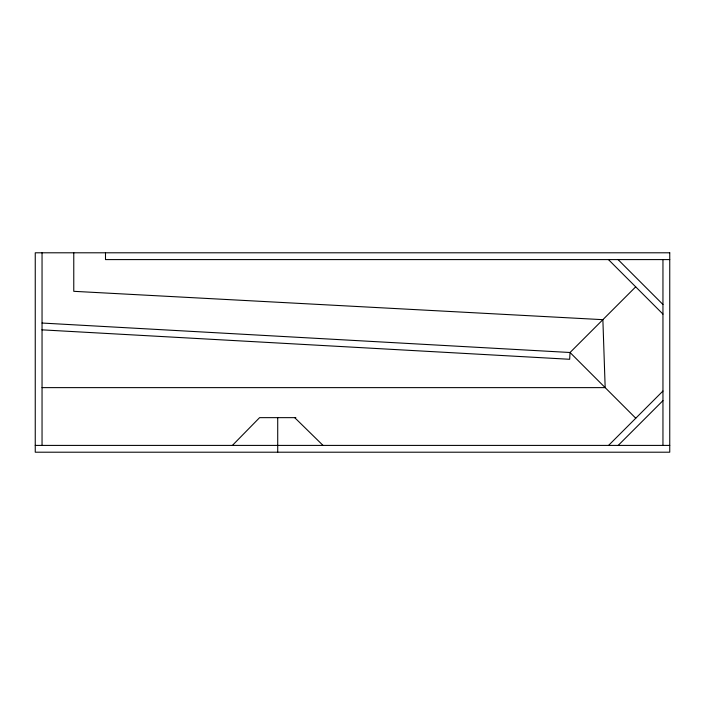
<?xml version="1.0" encoding="UTF-8"?>
<svg xmlns="http://www.w3.org/2000/svg" width="705" height="705" viewBox="0 0 705 705"><rect width="100%" height="100%" fill="white"/><g stroke="black" fill="none" stroke-linecap="round" stroke-linejoin="round"><path stroke-width="1.06" d="M232.394 445.41L259.59 417.651L295.844 417.651M635.698 286.847L570.045 352.5L569.666 359.286L41.921 329.843M608.565 445.41L662.956 391.019M618.179 445.41L662.956 400.634M669.75 259.59L105.494 259.59L105.494 252.795M42.044 387.627L605.172 387.627L602.872 319.673L73.769 291.315L73.769 252.795M35.25 445.41L669.75 445.41M42.044 323.04L570.045 352.5L635.76 418.215M294.708 417.651L323.04 445.41M618.056 259.59L662.956 304.489M608.441 259.59L662.956 314.104M662.956 259.59L662.956 445.41M277.717 417.651L277.717 452.205M42.044 252.795L42.044 445.41M669.75 252.795L35.25 252.795L35.25 452.205L669.75 452.205L669.75 252.795"/></g></svg>
